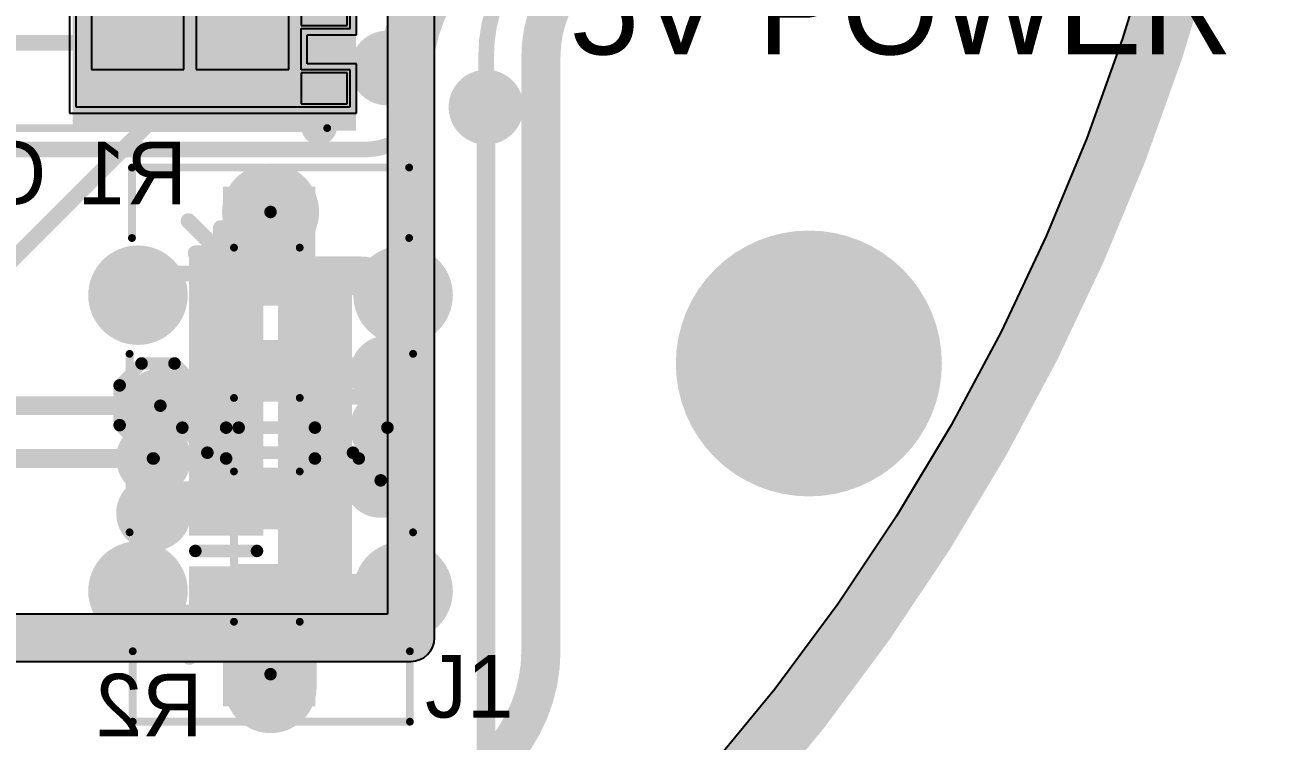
# Model space of a CAD drawing. Header units: millimetres. Extents: x 2.49 to 5.32, y 1.64 to 4.48.
# Drawn here: x 4.514 to 5.311, y 2.181 to 2.638 of the extents above; entities that cross this region are included whole.
import ezdxf

# ---------------------------------------------------------------- set-up
doc = ezdxf.new("R2010")
doc.units = ezdxf.units.MM
doc.header["$MEASUREMENT"] = 0
for name, color, linetype in [('BottomLayer', 5, 'Continuous'), ('BottomOverlay', 54, 'Continuous'), ('BottomPaste', 16, 'Continuous'), ('BottomSolder', 6, 'Continuous'), ('InternalPlane1', 76, 'Continuous'), ('InternalPlane2', 16, 'Continuous'), ('Mechanical2', 216, 'Continuous'), ('MultiLayer', 9, 'Continuous'), ('PadHoleLayer', 156, 'Continuous'), ('TopLayer', 1, 'Continuous'), ('TopOverlay', 2, 'Continuous'), ('TopPaste', 8, 'Continuous'), ('TopSolder', 216, 'Continuous'), ('ViaHoleLayer', 16, 'Continuous')]:
    doc.layers.add(name, color=color, linetype=linetype)

# ---------------------------------------------------------------- blocks, each defined once
blk = doc.blocks.new('MC_318_25')
at = {"layer": 'BottomLayer', "const_width": 0.02559}
for points in [[(-0.10728, 0.08465, 1), (-0.08169, 0.08465, 1)], [(0.08169, 0.08465, 1), (0.10728, 0.08465, 1)], [(-0.10728, -0.08465, 1), (-0.08169, -0.08465, 1)], [(0.08169, -0.08465, 1), (0.10728, -0.08465, 1)]]:
    blk.add_lwpolyline(points, format="xyb", close=True, dxfattribs=at)
at = {"layer": 'BottomSolder'}
for points, const_width in [([(-0.10928, 0.08465, 1), (-0.07969, 0.08465, 1)], 0.02959), ([(0.07969, 0.08465, 1), (0.10928, 0.08465, 1)], 0.02959), ([(-0.14964, 0, 1), (-0.14564, 0, 1)], 0.004), ([(0.14564, 0, 1), (0.14964, 0, 1)], 0.004), ([(-0.10928, -0.08465, 1), (-0.07969, -0.08465, 1)], 0.02959), ([(0.07969, -0.08465, 1), (0.10928, -0.08465, 1)], 0.02959)]:
    blk.add_lwpolyline(points, format="xyb", close=True, dxfattribs=dict(at, const_width=const_width))
at = {"layer": 'InternalPlane1'}
for points, const_width in [([(-0.11038, 0.08465, 1), (-0.0786, 0.08465, 1)], 0.03178), ([(0.0786, 0.08465, 1), (0.11038, 0.08465, 1)], 0.03178), ([(-0.16313, 0, 1), (-0.13214, 0, 1)], 0.03099), ([(0.12466, 0, 1), (0.15408, 0, 1)], 0.02942), ([(0.1412, 0, 1), (0.17061, 0, 1)], 0.02942), ([(-0.11038, -0.08465, 1), (-0.0786, -0.08465, 1)], 0.03178), ([(0.0786, -0.08465, 1), (0.11038, -0.08465, 1)], 0.03178)]:
    blk.add_lwpolyline(points, format="xyb", close=True, dxfattribs=dict(at, const_width=const_width))
at = {"layer": 'InternalPlane1', "const_width": 0.05883}
blk.add_lwpolyline([(0.15591, 0), (0.13937, 0)], dxfattribs=at)
at = {"layer": 'MultiLayer', "const_width": 0.02559}
for points in [[(-0.10728, 0.08465, 1), (-0.08169, 0.08465, 1)], [(0.08169, 0.08465, 1), (0.10728, 0.08465, 1)], [(-0.10728, -0.08465, 1), (-0.08169, -0.08465, 1)], [(0.08169, -0.08465, 1), (0.10728, -0.08465, 1)]]:
    blk.add_lwpolyline(points, format="xyb", close=True, dxfattribs=at)
at = {"layer": 'PadHoleLayer'}
for points, const_width in [([(-0.10138, 0.08465, 1), (-0.0876, 0.08465, 1)], 0.01378), ([(0.0876, 0.08465, 1), (0.10138, 0.08465, 1)], 0.01378), ([(0.1562, 0.00541), (0.1562, -0.00541, -1), (0.13907, -0.00541), (0.13907, 0.00541, -1)], 0.00571), ([(-0.15413, 0, 1), (-0.14114, 0, 1)], 0.01299), ([(-0.10138, -0.08465, 1), (-0.0876, -0.08465, 1)], 0.01378), ([(0.0876, -0.08465, 1), (0.10138, -0.08465, 1)], 0.01378)]:
    blk.add_lwpolyline(points, format="xyb", close=True, dxfattribs=dict(at, const_width=const_width))
at = {"layer": 'TopLayer', "const_width": 0.02559}
for points in [[(-0.10728, 0.08465, 1), (-0.08169, 0.08465, 1)], [(0.08169, 0.08465, 1), (0.10728, 0.08465, 1)], [(-0.10728, -0.08465, 1), (-0.08169, -0.08465, 1)], [(0.08169, -0.08465, 1), (0.10728, -0.08465, 1)]]:
    blk.add_lwpolyline(points, format="xyb", close=True, dxfattribs=at)
at = {"layer": 'TopLayer'}
for points in [[(-0.11417, 0.00866), (-0.10236, 0.00866), (-0.11417, 0.04803), (-0.10236, 0.04803)], [(-0.09449, 0.00866), (-0.08268, 0.00866), (-0.09449, 0.04803), (-0.08268, 0.04803)], [(-0.0748, 0.00866), (-0.06299, 0.00866), (-0.0748, 0.04803), (-0.06299, 0.04803)], [(-0.05512, 0.00866), (-0.04331, 0.00866), (-0.05512, 0.04803), (-0.04331, 0.04803)], [(-0.03543, 0.00866), (-0.02362, 0.00866), (-0.03543, 0.04803), (-0.02362, 0.04803)], [(-0.01575, 0.00866), (-0.00394, 0.00866), (-0.01575, 0.04803), (-0.00394, 0.04803)], [(0.00394, 0.00866), (0.01575, 0.00866), (0.00394, 0.04803), (0.01575, 0.04803)], [(0.02362, 0.00866), (0.03543, 0.00866), (0.02362, 0.04803), (0.03543, 0.04803)], [(0.04331, 0.00866), (0.05512, 0.00866), (0.04331, 0.04803), (0.05512, 0.04803)], [(0.06299, 0.00866), (0.0748, 0.00866), (0.06299, 0.04803), (0.0748, 0.04803)], [(0.08268, 0.00866), (0.09449, 0.00866), (0.08268, 0.04803), (0.09449, 0.04803)], [(0.10236, 0.00866), (0.11417, 0.00866), (0.10236, 0.04803), (0.11417, 0.04803)], [(-0.11417, -0.04803), (-0.10236, -0.04803), (-0.11417, -0.00866), (-0.10236, -0.00866)], [(-0.09449, -0.04803), (-0.08268, -0.04803), (-0.09449, -0.00866), (-0.08268, -0.00866)], [(-0.0748, -0.04803), (-0.06299, -0.04803), (-0.0748, -0.00866), (-0.06299, -0.00866)], [(-0.05512, -0.04803), (-0.04331, -0.04803), (-0.05512, -0.00866), (-0.04331, -0.00866)], [(-0.03543, -0.04803), (-0.02362, -0.04803), (-0.03543, -0.00866), (-0.02362, -0.00866)], [(-0.01575, -0.04803), (-0.00394, -0.04803), (-0.01575, -0.00866), (-0.00394, -0.00866)], [(0.00394, -0.04803), (0.01575, -0.04803), (0.00394, -0.00866), (0.01575, -0.00866)], [(0.02362, -0.04803), (0.03543, -0.04803), (0.02362, -0.00866), (0.03543, -0.00866)], [(0.04331, -0.04803), (0.05512, -0.04803), (0.04331, -0.00866), (0.05512, -0.00866)], [(0.08268, -0.04803), (0.09449, -0.04803), (0.08268, -0.00866), (0.09449, -0.00866)], [(0.10236, -0.04803), (0.11417, -0.04803), (0.10236, -0.00866), (0.11417, -0.00866)]]:
    blk.add_solid(points, dxfattribs=at)
at = {"layer": 'TopOverlay', "const_width": 0.005}
for points in [[(-0.176, -0.0885), (-0.176, 0.0885)], [(-0.131, 0.0885), (-0.176, 0.0885)], [(0.057, 0.091), (-0.057, 0.091)], [(0.178, 0.089), (0.133, 0.089)], [(0.178, -0.088), (0.178, 0.089)], [(-0.131, -0.0885), (-0.176, -0.0885)], [(0.057, -0.09), (-0.057, -0.09)], [(0.178, -0.088), (0.133, -0.088)]]:
    blk.add_lwpolyline(points, dxfattribs=at)
at = {"layer": 'TopOverlay'}
for points, const_width in [([(-0.17725, 0.0885, 1), (-0.17475, 0.0885, 1)], 0.0025), ([(-0.17725, 0.0885, 1), (-0.17475, 0.0885, 1)], 0.0025), ([(-0.13225, 0.0885, 1), (-0.12975, 0.0885, 1)], 0.0025), ([(-0.05825, 0.091, 1), (-0.05575, 0.091, 1)], 0.0025), ([(0.05575, 0.091, 1), (0.05825, 0.091, 1)], 0.0025), ([(0.13175, 0.089, 1), (0.13425, 0.089, 1)], 0.0025), ([(0.17675, 0.089, 1), (0.17925, 0.089, 1)], 0.0025), ([(0.17675, 0.089, 1), (0.17925, 0.089, 1)], 0.0025), ([(-0.1956, 0.031, 1), (-0.2084, 0.031, 1)], 0.01), ([(-0.2109, 0.031, 1), (-0.2059, 0.031, 1)], 0.005), ([(-0.1981, 0.031, 1), (-0.1931, 0.031, 1)], 0.005), ([(-0.17725, -0.0885, 1), (-0.17475, -0.0885, 1)], 0.0025), ([(-0.17725, -0.0885, 1), (-0.17475, -0.0885, 1)], 0.0025), ([(-0.13225, -0.0885, 1), (-0.12975, -0.0885, 1)], 0.0025), ([(-0.05825, -0.09, 1), (-0.05575, -0.09, 1)], 0.0025), ([(0.05575, -0.09, 1), (0.05825, -0.09, 1)], 0.0025), ([(0.13175, -0.088, 1), (0.13425, -0.088, 1)], 0.0025), ([(0.17675, -0.088, 1), (0.17925, -0.088, 1)], 0.0025), ([(0.17675, -0.088, 1), (0.17925, -0.088, 1)], 0.0025)]:
    blk.add_lwpolyline(points, format="xyb", close=True, dxfattribs=dict(at, const_width=const_width))
at = {"layer": 'TopPaste'}
for points in [[(-0.11417, 0.00866), (-0.10236, 0.00866), (-0.11417, 0.04803), (-0.10236, 0.04803)], [(-0.09449, 0.00866), (-0.08268, 0.00866), (-0.09449, 0.04803), (-0.08268, 0.04803)], [(-0.0748, 0.00866), (-0.06299, 0.00866), (-0.0748, 0.04803), (-0.06299, 0.04803)], [(-0.05512, 0.00866), (-0.04331, 0.00866), (-0.05512, 0.04803), (-0.04331, 0.04803)], [(-0.03543, 0.00866), (-0.02362, 0.00866), (-0.03543, 0.04803), (-0.02362, 0.04803)], [(-0.01575, 0.00866), (-0.00394, 0.00866), (-0.01575, 0.04803), (-0.00394, 0.04803)], [(0.00394, 0.00866), (0.01575, 0.00866), (0.00394, 0.04803), (0.01575, 0.04803)], [(0.02362, 0.00866), (0.03543, 0.00866), (0.02362, 0.04803), (0.03543, 0.04803)], [(0.04331, 0.00866), (0.05512, 0.00866), (0.04331, 0.04803), (0.05512, 0.04803)], [(0.06299, 0.00866), (0.0748, 0.00866), (0.06299, 0.04803), (0.0748, 0.04803)], [(0.08268, 0.00866), (0.09449, 0.00866), (0.08268, 0.04803), (0.09449, 0.04803)], [(0.10236, 0.00866), (0.11417, 0.00866), (0.10236, 0.04803), (0.11417, 0.04803)], [(-0.11417, -0.04803), (-0.10236, -0.04803), (-0.11417, -0.00866), (-0.10236, -0.00866)], [(-0.09449, -0.04803), (-0.08268, -0.04803), (-0.09449, -0.00866), (-0.08268, -0.00866)], [(-0.0748, -0.04803), (-0.06299, -0.04803), (-0.0748, -0.00866), (-0.06299, -0.00866)], [(-0.05512, -0.04803), (-0.04331, -0.04803), (-0.05512, -0.00866), (-0.04331, -0.00866)], [(-0.03543, -0.04803), (-0.02362, -0.04803), (-0.03543, -0.00866), (-0.02362, -0.00866)], [(-0.01575, -0.04803), (-0.00394, -0.04803), (-0.01575, -0.00866), (-0.00394, -0.00866)], [(0.00394, -0.04803), (0.01575, -0.04803), (0.00394, -0.00866), (0.01575, -0.00866)], [(0.02362, -0.04803), (0.03543, -0.04803), (0.02362, -0.00866), (0.03543, -0.00866)], [(0.04331, -0.04803), (0.05512, -0.04803), (0.04331, -0.00866), (0.05512, -0.00866)], [(0.08268, -0.04803), (0.09449, -0.04803), (0.08268, -0.00866), (0.09449, -0.00866)], [(0.10236, -0.04803), (0.11417, -0.04803), (0.10236, -0.00866), (0.11417, -0.00866)]]:
    blk.add_solid(points, dxfattribs=at)
at = {"layer": 'TopSolder'}
for points, const_width in [([(-0.10928, 0.08465, 1), (-0.07969, 0.08465, 1)], 0.02959), ([(0.07969, 0.08465, 1), (0.10928, 0.08465, 1)], 0.02959), ([(-0.14964, 0, 1), (-0.14564, 0, 1)], 0.004), ([(0.14564, 0, 1), (0.14964, 0, 1)], 0.004), ([(0.0669, -0.00866, 1), (0.0709, -0.00866, 1)], 0.004), ([(0.0669, -0.04803, 1), (0.0709, -0.04803, 1)], 0.004), ([(-0.10928, -0.08465, 1), (-0.07969, -0.08465, 1)], 0.02959), ([(0.07969, -0.08465, 1), (0.10928, -0.08465, 1)], 0.02959)]:
    blk.add_lwpolyline(points, format="xyb", close=True, dxfattribs=dict(at, const_width=const_width))
at = {"layer": 'TopSolder', "const_width": 0.008}
blk.add_lwpolyline([(0.0689, -0.00866), (0.0689, -0.04803)], dxfattribs=at)
at = {"layer": 'TopSolder'}
for points in [[(-0.11817, 0.00466), (-0.09836, 0.00466), (-0.11817, 0.05203), (-0.09836, 0.05203)], [(-0.09849, 0.00466), (-0.07868, 0.00466), (-0.09849, 0.05203), (-0.07868, 0.05203)], [(-0.0788, 0.00466), (-0.05899, 0.00466), (-0.0788, 0.05203), (-0.05899, 0.05203)], [(-0.05912, 0.00466), (-0.03931, 0.00466), (-0.05912, 0.05203), (-0.03931, 0.05203)], [(-0.03943, 0.00466), (-0.01962, 0.00466), (-0.03943, 0.05203), (-0.01962, 0.05203)], [(-0.01975, 0.00466), (0.00006, 0.00466), (-0.01975, 0.05203), (0.00006, 0.05203)], [(-0.00006, 0.00466), (0.01975, 0.00466), (-0.00006, 0.05203), (0.01975, 0.05203)], [(0.01962, 0.00466), (0.03943, 0.00466), (0.01962, 0.05203), (0.03943, 0.05203)], [(0.03931, 0.00466), (0.05912, 0.00466), (0.03931, 0.05203), (0.05912, 0.05203)], [(0.05899, 0.00466), (0.0788, 0.00466), (0.05899, 0.05203), (0.0788, 0.05203)], [(0.07868, 0.00466), (0.09849, 0.00466), (0.07868, 0.05203), (0.09849, 0.05203)], [(0.09836, 0.00466), (0.11817, 0.00466), (0.09836, 0.05203), (0.11817, 0.05203)], [(-0.11817, -0.05203), (-0.09836, -0.05203), (-0.11817, -0.00466), (-0.09836, -0.00466)], [(-0.09849, -0.05203), (-0.07868, -0.05203), (-0.09849, -0.00466), (-0.07868, -0.00466)], [(-0.0788, -0.05203), (-0.05899, -0.05203), (-0.0788, -0.00466), (-0.05899, -0.00466)], [(-0.05912, -0.05203), (-0.03931, -0.05203), (-0.05912, -0.00466), (-0.03931, -0.00466)], [(-0.03943, -0.05203), (-0.01962, -0.05203), (-0.03943, -0.00466), (-0.01962, -0.00466)], [(-0.01975, -0.05203), (0.00006, -0.05203), (-0.01975, -0.00466), (0.00006, -0.00466)], [(-0.00006, -0.05203), (0.01975, -0.05203), (-0.00006, -0.00466), (0.01975, -0.00466)], [(0.01962, -0.05203), (0.03943, -0.05203), (0.01962, -0.00466), (0.03943, -0.00466)], [(0.03931, -0.05203), (0.05912, -0.05203), (0.03931, -0.00466), (0.05912, -0.00466)], [(0.07868, -0.05203), (0.09849, -0.05203), (0.07868, -0.00466), (0.09849, -0.00466)], [(0.09836, -0.05203), (0.11817, -0.05203), (0.09836, -0.00466), (0.11817, -0.00466)]]:
    blk.add_solid(points, dxfattribs=at)
blk = doc.blocks.new('R__0603_B_64')
at = {"layer": 'BottomLayer'}
for points in [[(-0.015, -0.0175), (-0.015, 0.0175), (-0.045, -0.0175), (-0.045, 0.0175)], [(0.045, -0.0175), (0.045, 0.0175), (0.015, -0.0175), (0.015, 0.0175)]]:
    blk.add_solid(points, dxfattribs=at)
at = {"layer": 'BottomOverlay', "const_width": 0.005}
for points in [[(-0.048, 0.021), (-0.048, -0.021)], [(0.048, 0.021), (-0.048, 0.021)], [(0.048, 0.021), (0.048, -0.021)], [(0.048, -0.021), (-0.048, -0.021)]]:
    blk.add_lwpolyline(points, dxfattribs=at)
at = {"layer": 'BottomOverlay', "const_width": 0.0025}
for points in [[(-0.04925, 0.021, 1), (-0.04675, 0.021, 1)], [(-0.04925, 0.021, 1), (-0.04675, 0.021, 1)], [(0.04675, 0.021, 1), (0.04925, 0.021, 1)], [(0.04675, 0.021, 1), (0.04925, 0.021, 1)], [(-0.04925, -0.021, 1), (-0.04675, -0.021, 1)], [(-0.04925, -0.021, 1), (-0.04675, -0.021, 1)], [(0.04675, -0.021, 1), (0.04925, -0.021, 1)], [(0.04675, -0.021, 1), (0.04925, -0.021, 1)]]:
    blk.add_lwpolyline(points, format="xyb", close=True, dxfattribs=at)
at = {"layer": 'BottomPaste'}
for points in [[(-0.015, -0.0175), (-0.015, 0.0175), (-0.045, -0.0175), (-0.045, 0.0175)], [(0.045, -0.0175), (0.045, 0.0175), (0.015, -0.0175), (0.015, 0.0175)]]:
    blk.add_solid(points, dxfattribs=at)
at = {"layer": 'BottomSolder'}
for points in [[(-0.011, -0.0215), (-0.011, 0.0215), (-0.049, -0.0215), (-0.049, 0.0215)], [(0.049, -0.0215), (0.049, 0.0215), (0.011, -0.0215), (0.011, 0.0215)]]:
    blk.add_solid(points, dxfattribs=at)
blk = doc.blocks.new('R__0603_B_65')
at = {"layer": 'BottomLayer'}
for points in [[(-0.015, -0.0175), (-0.015, 0.0175), (-0.045, -0.0175), (-0.045, 0.0175)], [(0.045, -0.0175), (0.045, 0.0175), (0.015, -0.0175), (0.015, 0.0175)]]:
    blk.add_solid(points, dxfattribs=at)
at = {"layer": 'BottomOverlay', "const_width": 0.005}
for points in [[(-0.048, -0.021), (-0.048, 0.021)], [(-0.048, 0.021), (0.048, 0.021)], [(0.048, -0.021), (0.048, 0.021)], [(-0.048, -0.021), (0.048, -0.021)]]:
    blk.add_lwpolyline(points, dxfattribs=at)
at = {"layer": 'BottomOverlay', "const_width": 0.0025}
for points in [[(-0.04925, 0.021, 1), (-0.04675, 0.021, 1)], [(-0.04925, 0.021, 1), (-0.04675, 0.021, 1)], [(0.04675, 0.021, 1), (0.04925, 0.021, 1)], [(0.04675, 0.021, 1), (0.04925, 0.021, 1)], [(-0.04925, -0.021, 1), (-0.04675, -0.021, 1)], [(-0.04925, -0.021, 1), (-0.04675, -0.021, 1)], [(0.04675, -0.021, 1), (0.04925, -0.021, 1)], [(0.04675, -0.021, 1), (0.04925, -0.021, 1)]]:
    blk.add_lwpolyline(points, format="xyb", close=True, dxfattribs=at)
at = {"layer": 'BottomPaste'}
for points in [[(-0.015, -0.0175), (-0.015, 0.0175), (-0.045, -0.0175), (-0.045, 0.0175)], [(0.045, -0.0175), (0.045, 0.0175), (0.015, -0.0175), (0.015, 0.0175)]]:
    blk.add_solid(points, dxfattribs=at)
at = {"layer": 'BottomSolder'}
for points in [[(-0.011, -0.0215), (-0.011, 0.0215), (-0.049, -0.0215), (-0.049, 0.0215)], [(0.049, -0.0215), (0.049, 0.0215), (0.011, -0.0215), (0.011, 0.0215)]]:
    blk.add_solid(points, dxfattribs=at)
blk = doc.blocks.new('8_P____TDFN_B_72')
at = {"layer": 'BottomLayer'}
for p, q in [((0.1873, 0.08681), (0.01191, 0.08681)), ((0.01191, 0.08681), (0.01191, -0.08681)), ((0.1873, 0.06319), (0.1873, 0.08681)), ((0.15581, 0.03681), (0.15581, 0.06319)), ((0.15581, 0.06319), (0.1873, 0.06319)), ((0.1873, 0.03681), (0.15581, 0.03681)), ((0.1873, 0.01319), (0.1873, 0.03681)), ((0.15581, -0.01319), (0.15581, 0.01319)), ((0.15581, 0.01319), (0.1873, 0.01319)), ((0.1873, -0.01319), (0.15581, -0.01319)), ((0.1873, -0.03681), (0.1873, -0.01319)), ((0.15581, -0.06319), (0.15581, -0.03681)), ((0.15581, -0.03681), (0.1873, -0.03681)), ((0.1873, -0.06319), (0.15581, -0.06319)), ((0.1873, -0.08681), (0.1873, -0.06319)), ((0.01191, -0.08681), (0.1873, -0.08681))]:
    blk.add_line(p, q, dxfattribs=at)
for points in [[(-0.07461, 0.06516), (-0.03819, 0.06516), (-0.07461, 0.08484), (-0.03819, 0.08484)], [(0.15474, 0.06319), (0.18624, 0.06319), (0.15474, 0.08681), (0.18624, 0.08681)], [(-0.07461, 0.01516), (-0.03819, 0.01516), (-0.07461, 0.03484), (-0.03819, 0.03484)], [(0.15474, 0.01319), (0.18624, 0.01319), (0.15474, 0.03681), (0.18624, 0.03681)], [(-0.07461, -0.03484), (-0.03819, -0.03484), (-0.07461, -0.01516), (-0.03819, -0.01516)], [(0.15474, -0.03681), (0.18624, -0.03681), (0.15474, -0.01319), (0.18624, -0.01319)], [(0.15474, -0.08681), (0.18624, -0.08681), (0.15474, -0.06319), (0.18624, -0.06319)], [(-0.07461, -0.08484), (-0.03819, -0.08484), (-0.07461, -0.06516), (-0.03819, -0.06516)]]:
    blk.add_solid(points, dxfattribs=at)
at = {"layer": 'BottomOverlay', "const_width": 0.005}
for points in [[(-0.05974, 0.10138), (0.17254, 0.10138)], [(-0.05974, -0.10038), (0.17254, -0.10038)]]:
    blk.add_lwpolyline(points, dxfattribs=at)
at = {"layer": 'BottomOverlay'}
for points, const_width in [([(-0.06099, 0.10138, 1), (-0.05849, 0.10138, 1)], 0.0025), ([(0.17129, 0.10138, 1), (0.17379, 0.10138, 1)], 0.0025), ([(-0.07206, -0.094, 1), (-0.07994, -0.094, 1)], 0.00787), ([(-0.08191, -0.094, 1), (-0.07797, -0.094, 1)], 0.00394), ([(-0.07403, -0.094, 1), (-0.07009, -0.094, 1)], 0.00394), ([(-0.06099, -0.10038, 1), (-0.05849, -0.10038, 1)], 0.0025), ([(0.17129, -0.10038, 1), (0.17379, -0.10038, 1)], 0.0025)]:
    blk.add_lwpolyline(points, format="xyb", close=True, dxfattribs=dict(at, const_width=const_width))
at = {"layer": 'BottomPaste'}
for p, q in [((-0.04016, 0.08287), (-0.07264, 0.08287)), ((-0.07264, 0.08287), (-0.07264, 0.06713)), ((-0.04016, 0.06713), (-0.04016, 0.08287)), ((0.18533, 0.08484), (0.15581, 0.08484)), ((0.15581, 0.08484), (0.15581, 0.06516)), ((0.18533, 0.06516), (0.18533, 0.08484)), ((-0.07264, 0.06713), (-0.04016, 0.06713)), ((0.15581, 0.06516), (0.18533, 0.06516)), ((0.081, 0.06299), (0.02195, 0.06299)), ((0.02195, 0.06299), (0.02195, 0.00394)), ((0.081, 0.00394), (0.081, 0.06299)), ((0.14793, 0.06299), (0.08888, 0.06299)), ((0.08888, 0.06299), (0.08888, 0.00394)), ((0.14793, 0.00394), (0.14793, 0.06299)), ((-0.04016, 0.03287), (-0.07264, 0.03287)), ((-0.07264, 0.03287), (-0.07264, 0.01713)), ((-0.04016, 0.01713), (-0.04016, 0.03287)), ((0.18533, 0.03484), (0.15581, 0.03484)), ((0.15581, 0.03484), (0.15581, 0.01516)), ((0.18533, 0.01516), (0.18533, 0.03484)), ((-0.07264, 0.01713), (-0.04016, 0.01713)), ((0.15581, 0.01516), (0.18533, 0.01516)), ((0.02195, 0.00394), (0.081, 0.00394)), ((0.08888, 0.00394), (0.14793, 0.00394)), ((0.081, -0.00394), (0.02195, -0.00394)), ((0.02195, -0.00394), (0.02195, -0.06299)), ((0.081, -0.06299), (0.081, -0.00394)), ((0.14793, -0.00394), (0.08888, -0.00394)), ((0.08888, -0.00394), (0.08888, -0.06299)), ((0.14793, -0.06299), (0.14793, -0.00394)), ((0.18533, -0.01516), (0.15581, -0.01516)), ((0.15581, -0.01516), (0.15581, -0.03484)), ((0.18533, -0.03484), (0.18533, -0.01516)), ((-0.04016, -0.01713), (-0.07264, -0.01713)), ((-0.07264, -0.01713), (-0.07264, -0.03287)), ((-0.04016, -0.03287), (-0.04016, -0.01713)), ((-0.07264, -0.03287), (-0.04016, -0.03287)), ((0.15581, -0.03484), (0.18533, -0.03484)), ((0.02195, -0.06299), (0.081, -0.06299)), ((0.08888, -0.06299), (0.14793, -0.06299)), ((-0.04016, -0.06713), (-0.07264, -0.06713)), ((-0.07264, -0.06713), (-0.07264, -0.08287)), ((-0.04016, -0.08287), (-0.04016, -0.06713)), ((0.18533, -0.06516), (0.15581, -0.06516)), ((0.15581, -0.06516), (0.15581, -0.08484)), ((0.18533, -0.08484), (0.18533, -0.06516)), ((-0.07264, -0.08287), (-0.04016, -0.08287)), ((0.15581, -0.08484), (0.18533, -0.08484))]:
    blk.add_line(p, q, dxfattribs=at)
at = {"layer": 'BottomSolder'}
for p, q in [((0.19124, 0.09075), (0.00797, 0.09075)), ((0.00797, 0.09075), (0.00797, -0.09075)), ((0.19124, 0.05925), (0.19124, 0.09075)), ((0.15974, 0.04075), (0.15974, 0.05925)), ((0.15974, 0.05925), (0.19124, 0.05925)), ((0.19124, 0.04075), (0.15974, 0.04075)), ((0.19124, 0.00925), (0.19124, 0.04075)), ((0.15974, -0.00925), (0.15974, 0.00925)), ((0.15974, 0.00925), (0.19124, 0.00925)), ((0.19124, -0.00925), (0.15974, -0.00925)), ((0.19124, -0.04075), (0.19124, -0.00925)), ((0.15974, -0.05925), (0.15974, -0.04075)), ((0.15974, -0.04075), (0.19124, -0.04075)), ((0.19124, -0.05925), (0.15974, -0.05925)), ((0.19124, -0.09075), (0.19124, -0.05925)), ((0.00797, -0.09075), (0.19124, -0.09075))]:
    blk.add_line(p, q, dxfattribs=at)
for points in [[(-0.07861, 0.06116), (-0.03419, 0.06116), (-0.07861, 0.08884), (-0.03419, 0.08884)], [(0.15074, 0.05919), (0.19024, 0.05919), (0.15074, 0.09081), (0.19024, 0.09081)], [(0.15074, 0.00919), (0.19024, 0.00919), (0.15074, 0.04081), (0.19024, 0.04081)], [(-0.07861, 0.01116), (-0.03419, 0.01116), (-0.07861, 0.03884), (-0.03419, 0.03884)], [(-0.07861, -0.03884), (-0.03419, -0.03884), (-0.07861, -0.01116), (-0.03419, -0.01116)], [(0.15074, -0.04081), (0.19024, -0.04081), (0.15074, -0.00919), (0.19024, -0.00919)], [(-0.07861, -0.08884), (-0.03419, -0.08884), (-0.07861, -0.06116), (-0.03419, -0.06116)], [(0.15074, -0.09081), (0.19024, -0.09081), (0.15074, -0.05919), (0.19024, -0.05919)]]:
    blk.add_solid(points, dxfattribs=at)

msp = doc.modelspace()

# ---------------------------------------------------------------- linework, layer by layer
at = {"layer": 'BottomLayer'}
for points, const_width in [([(4.808, 2.61858, -0.198912), (4.83729, 2.68929)], 0.01), ([(4.843, 2.618, -0.198912), (4.86704, 2.67604)], 0.025), ([(4.76881, 2.60439, -0.198912), (4.7981, 2.6751)], 0.01), ([(4.745, 2.611, -0.198912), (4.76978, 2.67082)], 0.01), ([(4.76881, 2.59227, -0.198912), (4.76, 2.571)], 0.01), ([(4.76, 2.571, -0.186123), (4.73305, 2.55905)], 0.01), ([(4.73305, 2.55905, -0.012333), (4.73103, 2.559)], 0.01), ([(4.72517, 2.47824, -0.198912), (4.75499, 2.46588)], 0.025), ([(4.59569, 2.32655, -0.198912), (4.61666, 2.33524)], 0.02), ([(4.5857, 2.27691, -0.414214), (4.584, 2.27861)], 0.025), ([(4.75499, 2.27691, -0.198912), (4.75096, 2.27524)], 0.025), ([(4.843, 2.23842, -0.198912), (4.81371, 2.16771)], 0.025)]:
    msp.add_lwpolyline(points, format="xyb", dxfattribs=dict(at, const_width=const_width))
for points, const_width in [([(4.843, 2.23842), (4.843, 2.618)], 0.025), ([(4.808, 2.586), (4.808, 2.61858)], 0.01), ([(4.76881, 2.59227), (4.76881, 2.60439)], 0.01), ([(4.385, 2.559), (4.73103, 2.559)], 0.01), ([(4.668, 2.51668), (4.67035, 2.51903)], 0.025), ([(4.668, 2.47824), (4.72517, 2.47824)], 0.025), ([(4.574, 2.40824), (4.588, 2.42224)], 0.008), ([(4.588, 2.42224), (4.609, 2.42224)], 0.008), ([(4.609, 2.42224), (4.65, 2.38124)], 0.008), ([(4.668, 2.42079), (4.67256, 2.41624)], 0.02), ([(4.67256, 2.41624), (4.745, 2.41624)], 0.02), ([(4.574, 2.38284), (4.574, 2.40824)], 0.008), ([(4.6, 2.39524), (4.63, 2.36524)], 0.008), ([(4.574, 2.38284), (4.59528, 2.36155)], 0.008), ([(4.65, 2.38124), (4.745, 2.38124)], 0.008), ([(4.63, 2.36524), (4.72301, 2.36524)], 0.008), ([(4.72301, 2.36524), (4.74069, 2.34755)], 0.008), ([(4.59528, 2.36155), (4.59569, 2.36155)], 0.008), ([(4.61666, 2.33524), (4.668, 2.33524)], 0.02), ([(4.6655, 2.33274), (4.668, 2.33524)], 0.02), ([(4.668, 2.27524), (4.75096, 2.27524)], 0.025), ([(4.668, 2.2261), (4.668, 2.27524)], 0.025), ([(4.668, 2.2261), (4.67035, 2.22376)], 0.025)]:
    msp.add_lwpolyline(points, dxfattribs=dict(at, const_width=const_width))
for points, const_width in [([(4.83675, 2.618, 1), (4.84925, 2.618, 1)], 0.0125), ([(4.83675, 2.618, 1), (4.84925, 2.618, 1)], 0.0125), ([(4.73909, 2.611, 1), (4.75091, 2.611, 1)], 0.01181), ([(4.8055, 2.61858, 1), (4.8105, 2.61858, 1)], 0.005), ([(4.8055, 2.61858, 1), (4.8105, 2.61858, 1)], 0.005), ([(4.7425, 2.611, 1), (4.7475, 2.611, 1)], 0.005), ([(4.76631, 2.60439, 1), (4.77131, 2.60439, 1)], 0.005), ([(4.76631, 2.60439, 1), (4.77131, 2.60439, 1)], 0.005), ([(4.76631, 2.59227, 1), (4.77131, 2.59227, 1)], 0.005), ([(4.76631, 2.59227, 1), (4.77131, 2.59227, 1)], 0.005), ([(4.80357, 2.586, 1), (4.81243, 2.586, 1)], 0.00886), ([(4.8055, 2.586, 1), (4.8105, 2.586, 1)], 0.005), ([(4.7575, 2.571, 1), (4.7625, 2.571, 1)], 0.005), ([(4.7575, 2.571, 1), (4.7625, 2.571, 1)], 0.005), ([(4.72853, 2.559, 1), (4.73353, 2.559, 1)], 0.005), ([(4.72853, 2.559, 1), (4.73353, 2.559, 1)], 0.005), ([(4.73055, 2.55905, 1), (4.73555, 2.55905, 1)], 0.005), ([(4.73055, 2.55905, 1), (4.73555, 2.55905, 1)], 0.005), ([(4.66175, 2.51668, 1), (4.67425, 2.51668, 1)], 0.0125), ([(4.6641, 2.51903, 1), (4.6766, 2.51903, 1)], 0.0125), ([(4.66175, 2.47824, 1), (4.67425, 2.47824, 1)], 0.0125), ([(4.71892, 2.47824, 1), (4.73142, 2.47824, 1)], 0.0125), ([(4.71892, 2.47824, 1), (4.73142, 2.47824, 1)], 0.0125), ([(4.98458, 2.42224, 1), (5.04363, 2.42224, 1)], 0.05906), ([(4.74874, 2.46588, 1), (4.76124, 2.46588, 1)], 0.0125), ([(4.586, 2.42224, 1), (4.59, 2.42224, 1)], 0.004), ([(4.586, 2.42224, 1), (4.59, 2.42224, 1)], 0.004), ([(4.607, 2.42224, 1), (4.611, 2.42224, 1)], 0.004), ([(4.607, 2.42224, 1), (4.611, 2.42224, 1)], 0.004), ([(4.663, 2.42079, 1), (4.673, 2.42079, 1)], 0.01), ([(4.66756, 2.41624, 1), (4.67756, 2.41624, 1)], 0.01), ([(4.66756, 2.41624, 1), (4.67756, 2.41624, 1)], 0.01), ([(4.73909, 2.41624, 1), (4.75091, 2.41624, 1)], 0.01181), ([(4.74, 2.41624, 1), (4.75, 2.41624, 1)], 0.01), ([(4.572, 2.40824, 1), (4.576, 2.40824, 1)], 0.004), ([(4.572, 2.40824, 1), (4.576, 2.40824, 1)], 0.004), ([(4.59409, 2.39524, 1), (4.60591, 2.39524, 1)], 0.01181), ([(4.598, 2.39524, 1), (4.602, 2.39524, 1)], 0.004), ([(4.73909, 2.38124, 1), (4.75091, 2.38124, 1)], 0.01181), ([(4.572, 2.38284, 1), (4.576, 2.38284, 1)], 0.004), ([(4.572, 2.38284, 1), (4.576, 2.38284, 1)], 0.004), ([(4.648, 2.38124, 1), (4.652, 2.38124, 1)], 0.004), ([(4.648, 2.38124, 1), (4.652, 2.38124, 1)], 0.004), ([(4.743, 2.38124, 1), (4.747, 2.38124, 1)], 0.004), ([(4.58979, 2.36155, 1), (4.6016, 2.36155, 1)], 0.01181), ([(4.628, 2.36524, 1), (4.632, 2.36524, 1)], 0.004), ([(4.628, 2.36524, 1), (4.632, 2.36524, 1)], 0.004), ([(4.72101, 2.36524, 1), (4.72501, 2.36524, 1)], 0.004), ([(4.72101, 2.36524, 1), (4.72501, 2.36524, 1)], 0.004), ([(4.59328, 2.36155, 1), (4.59728, 2.36155, 1)], 0.004), ([(4.59328, 2.36155, 1), (4.59728, 2.36155, 1)], 0.004), ([(4.59369, 2.36155, 1), (4.59769, 2.36155, 1)], 0.004), ([(4.73479, 2.34755, 1), (4.7466, 2.34755, 1)], 0.01181), ([(4.61166, 2.33524, 1), (4.62166, 2.33524, 1)], 0.01), ([(4.61166, 2.33524, 1), (4.62166, 2.33524, 1)], 0.01), ([(4.663, 2.33524, 1), (4.673, 2.33524, 1)], 0.01), ([(4.663, 2.33524, 1), (4.673, 2.33524, 1)], 0.01), ([(4.73869, 2.34755, 1), (4.74269, 2.34755, 1)], 0.004), ([(4.58979, 2.32655, 1), (4.6016, 2.32655, 1)], 0.01181), ([(4.6605, 2.33274, 1), (4.6705, 2.33274, 1)], 0.01), ([(4.59069, 2.32655, 1), (4.60069, 2.32655, 1)], 0.01), ([(4.57775, 2.27861, 1), (4.59025, 2.27861, 1)], 0.0125), ([(4.57945, 2.27691, 1), (4.59195, 2.27691, 1)], 0.0125), ([(4.74874, 2.27691, 1), (4.76124, 2.27691, 1)], 0.0125), ([(4.66175, 2.27524, 1), (4.67425, 2.27524, 1)], 0.0125), ([(4.66175, 2.27524, 1), (4.67425, 2.27524, 1)], 0.0125), ([(4.74471, 2.27524, 1), (4.75721, 2.27524, 1)], 0.0125), ([(4.74471, 2.27524, 1), (4.75721, 2.27524, 1)], 0.0125), ([(4.83675, 2.23842, 1), (4.84925, 2.23842, 1)], 0.0125), ([(4.83675, 2.23842, 1), (4.84925, 2.23842, 1)], 0.0125), ([(4.66175, 2.2261, 1), (4.67425, 2.2261, 1)], 0.0125), ([(4.66175, 2.2261, 1), (4.67425, 2.2261, 1)], 0.0125), ([(4.6641, 2.22376, 1), (4.6766, 2.22376, 1)], 0.0125)]:
    msp.add_lwpolyline(points, format="xyb", close=True, dxfattribs=dict(at, const_width=const_width))
for points in [[(4.544, 2.781), (4.544, 2.571), (4.725, 2.781), (4.725, 2.571)], [(4.699, 2.46024), (4.699, 2.53524), (4.64, 2.46024), (4.64, 2.53524)], [(4.64, 2.29224), (4.64, 2.20324), (4.699, 2.29224), (4.699, 2.20324)]]:
    msp.add_solid(points, dxfattribs=at)
at = {"layer": 'BottomOverlay', "const_width": 0.01}
for points in [[(4.618, 2.51324), (4.6385, 2.49274)], [(4.6385, 2.49274), (4.6385, 2.50874)], [(4.6225, 2.49274), (4.6385, 2.49274)], [(4.6185, 2.23474), (4.639, 2.25524)], [(4.623, 2.25524), (4.639, 2.25524)], [(4.639, 2.23924), (4.639, 2.25524)]]:
    msp.add_lwpolyline(points, dxfattribs=at)
at = {"layer": 'BottomOverlay', "const_width": 0.005}
for points in [[(4.6155, 2.51324, 1), (4.6205, 2.51324, 1)], [(4.636, 2.50874, 1), (4.641, 2.50874, 1)], [(4.62, 2.49274, 1), (4.625, 2.49274, 1)], [(4.636, 2.49274, 1), (4.641, 2.49274, 1)], [(4.636, 2.49274, 1), (4.641, 2.49274, 1)], [(4.636, 2.49274, 1), (4.641, 2.49274, 1)], [(4.6205, 2.25524, 1), (4.6255, 2.25524, 1)], [(4.6365, 2.25524, 1), (4.6415, 2.25524, 1)], [(4.6365, 2.25524, 1), (4.6415, 2.25524, 1)], [(4.6365, 2.25524, 1), (4.6415, 2.25524, 1)], [(4.6365, 2.23924, 1), (4.6415, 2.23924, 1)], [(4.616, 2.23474, 1), (4.621, 2.23474, 1)]]:
    msp.add_lwpolyline(points, format="xyb", close=True, dxfattribs=at)
at = {"layer": 'BottomSolder'}
for points, const_width in [([(4.73709, 2.611, 1), (4.75291, 2.611, 1)], 0.01581), ([(4.80157, 2.586, 1), (4.81443, 2.586, 1)], 0.01286), ([(4.98258, 2.42224, 1), (5.04563, 2.42224, 1)], 0.06306), ([(4.73709, 2.41624, 1), (4.75291, 2.41624, 1)], 0.01581), ([(4.59209, 2.39524, 1), (4.60791, 2.39524, 1)], 0.01581), ([(4.73709, 2.38124, 1), (4.75291, 2.38124, 1)], 0.01581), ([(4.58779, 2.36155, 1), (4.6036, 2.36155, 1)], 0.01581), ([(4.73279, 2.34755, 1), (4.7486, 2.34755, 1)], 0.01581), ([(4.58779, 2.32655, 1), (4.6036, 2.32655, 1)], 0.01581)]:
    msp.add_lwpolyline(points, format="xyb", close=True, dxfattribs=dict(at, const_width=const_width))
at = {"layer": 'InternalPlane1'}
for p, q in [((4.74493, 2.777), (4.74493, 2.26207)), ((4.77507, 2.247), (4.77507, 2.76193)), ((5.23404, 2.69448), (5.21441, 2.62976)), ((5.21441, 2.62976), (5.19162, 2.56608)), ((5.19162, 2.56608), (5.16574, 2.5036)), ((5.16574, 2.5036), (5.13682, 2.44246)), ((5.13682, 2.44246), (5.10494, 2.38281)), ((5.10494, 2.38281), (5.07017, 2.3248)), ((5.07017, 2.3248), (5.0326, 2.26856)), ((5.0326, 2.26856), (4.99231, 2.21424)), ((4.74493, 2.26207), (4.11807, 2.26207)), ((4.77393, 2.24123), (4.77478, 2.24406)), ((4.77478, 2.24406), (4.77507, 2.247)), ((4.76577, 2.23307), (4.76837, 2.23447)), ((4.76837, 2.23447), (4.77066, 2.23634)), ((4.77066, 2.23634), (4.77253, 2.23863)), ((4.77253, 2.23863), (4.77393, 2.24123)), ((4.20507, 2.23193), (4.76, 2.23193)), ((4.76, 2.23193), (4.76294, 2.23222)), ((4.76294, 2.23222), (4.76577, 2.23307)), ((4.99231, 2.21424), (4.9494, 2.16196))]:
    msp.add_line(p, q, dxfattribs=at)
for points, const_width in [([(4.76, 2.247), (4.76, 2.777)], 0.03), ([(5.2335, 2.62345), (5.25342, 2.68912)], 0.04), ([(5.21038, 2.55885), (5.2335, 2.62345)], 0.04), ([(5.18412, 2.49545), (5.21038, 2.55885)], 0.04), ([(5.15478, 2.43342), (5.18412, 2.49545)], 0.04), ([(5.12243, 2.3729), (5.15478, 2.43342)], 0.04), ([(5.08716, 2.31404), (5.12243, 2.3729)], 0.04), ([(5.04903, 2.25699), (5.08716, 2.31404)], 0.04), ([(5.00815, 2.20187), (5.04903, 2.25699)], 0.04), ([(4.103, 2.247), (4.76, 2.247)], 0.03), ([(4.96462, 2.14883), (5.00815, 2.20187)], 0.04)]:
    msp.add_lwpolyline(points, dxfattribs=dict(at, const_width=const_width))
for points, const_width in [([(5.2235, 2.62345, 1), (5.2435, 2.62345, 1)], 0.02), ([(5.2235, 2.62345, 1), (5.2435, 2.62345, 1)], 0.02), ([(4.73305, 2.611, 1), (4.75695, 2.611, 1)], 0.02391), ([(4.79605, 2.586, 1), (4.81995, 2.586, 1)], 0.02391), ([(5.20038, 2.55885, 1), (5.22038, 2.55885, 1)], 0.02), ([(5.20038, 2.55885, 1), (5.22038, 2.55885, 1)], 0.02), ([(5.17412, 2.49545, 1), (5.19412, 2.49545, 1)], 0.02), ([(5.17412, 2.49545, 1), (5.19412, 2.49545, 1)], 0.02), ([(4.97164, 2.42224, 1), (5.05657, 2.42224, 1)], 0.08493), ([(5.14478, 2.43342, 1), (5.16478, 2.43342, 1)], 0.02), ([(5.14478, 2.43342, 1), (5.16478, 2.43342, 1)], 0.02), ([(4.73305, 2.41624, 1), (4.75695, 2.41624, 1)], 0.02391), ([(4.58805, 2.39524, 1), (4.61195, 2.39524, 1)], 0.02391), ([(4.73305, 2.38124, 1), (4.75695, 2.38124, 1)], 0.02391), ([(5.11243, 2.3729, 1), (5.13243, 2.3729, 1)], 0.02), ([(5.11243, 2.3729, 1), (5.13243, 2.3729, 1)], 0.02), ([(4.58374, 2.36155, 1), (4.60765, 2.36155, 1)], 0.02391), ([(4.72874, 2.34755, 1), (4.75265, 2.34755, 1)], 0.02391), ([(4.58374, 2.32655, 1), (4.60765, 2.32655, 1)], 0.02391), ([(5.07716, 2.31404, 1), (5.09715, 2.31404, 1)], 0.02), ([(5.07716, 2.31404, 1), (5.09715, 2.31404, 1)], 0.02), ([(5.03903, 2.25699, 1), (5.05903, 2.25699, 1)], 0.02), ([(5.03903, 2.25699, 1), (5.05903, 2.25699, 1)], 0.02), ([(4.7525, 2.247, 1), (4.7675, 2.247, 1)], 0.015), ([(4.7525, 2.247, 1), (4.7675, 2.247, 1)], 0.015), ([(4.99815, 2.20187, 1), (5.01815, 2.20187, 1)], 0.02), ([(4.99815, 2.20187, 1), (5.01815, 2.20187, 1)], 0.02)]:
    msp.add_lwpolyline(points, format="xyb", close=True, dxfattribs=dict(at, const_width=const_width))
at = {"layer": 'InternalPlane2'}
for p, q in [((5.23404, 2.69448), (5.21441, 2.62976)), ((5.21441, 2.62976), (5.19162, 2.56608)), ((5.19162, 2.56608), (5.16574, 2.5036)), ((5.16574, 2.5036), (5.13682, 2.44246)), ((5.13682, 2.44246), (5.10494, 2.38281)), ((5.10494, 2.38281), (5.07017, 2.3248)), ((5.07017, 2.3248), (5.0326, 2.26856)), ((5.0326, 2.26856), (4.99231, 2.21424)), ((4.99231, 2.21424), (4.9494, 2.16196))]:
    msp.add_line(p, q, dxfattribs=at)
at = {"layer": 'InternalPlane2', "const_width": 0.04}
for points in [[(5.2335, 2.62345), (5.25342, 2.68912)], [(5.21038, 2.55885), (5.2335, 2.62345)], [(5.18412, 2.49545), (5.21038, 2.55885)], [(5.15478, 2.43342), (5.18412, 2.49545)], [(5.12243, 2.3729), (5.15478, 2.43342)], [(5.08716, 2.31404), (5.12243, 2.3729)], [(5.04903, 2.25699), (5.08716, 2.31404)], [(5.00815, 2.20187), (5.04903, 2.25699)], [(4.96462, 2.14883), (5.00815, 2.20187)]]:
    msp.add_lwpolyline(points, dxfattribs=at)
at = {"layer": 'InternalPlane2'}
for points, const_width in [([(5.2235, 2.62345, 1), (5.2435, 2.62345, 1)], 0.02), ([(5.2235, 2.62345, 1), (5.2435, 2.62345, 1)], 0.02), ([(4.73305, 2.611, 1), (4.75695, 2.611, 1)], 0.02391), ([(4.79605, 2.586, 1), (4.81995, 2.586, 1)], 0.02391), ([(5.20038, 2.55885, 1), (5.22038, 2.55885, 1)], 0.02), ([(5.20038, 2.55885, 1), (5.22038, 2.55885, 1)], 0.02), ([(5.17412, 2.49545, 1), (5.19412, 2.49545, 1)], 0.02), ([(5.17412, 2.49545, 1), (5.19412, 2.49545, 1)], 0.02), ([(4.97164, 2.42224, 1), (5.05657, 2.42224, 1)], 0.08493), ([(5.14478, 2.43342, 1), (5.16478, 2.43342, 1)], 0.02), ([(5.14478, 2.43342, 1), (5.16478, 2.43342, 1)], 0.02), ([(4.73305, 2.41624, 1), (4.75695, 2.41624, 1)], 0.02391), ([(4.58805, 2.39524, 1), (4.61195, 2.39524, 1)], 0.02391), ([(4.73305, 2.38124, 1), (4.75695, 2.38124, 1)], 0.02391), ([(5.11243, 2.3729, 1), (5.13243, 2.3729, 1)], 0.02), ([(5.11243, 2.3729, 1), (5.13243, 2.3729, 1)], 0.02), ([(4.58374, 2.36155, 1), (4.60765, 2.36155, 1)], 0.02391), ([(4.72874, 2.34755, 1), (4.75265, 2.34755, 1)], 0.02391), ([(4.58374, 2.32655, 1), (4.60765, 2.32655, 1)], 0.02391), ([(5.07716, 2.31404, 1), (5.09715, 2.31404, 1)], 0.02), ([(5.07716, 2.31404, 1), (5.09715, 2.31404, 1)], 0.02), ([(5.03903, 2.25699, 1), (5.05903, 2.25699, 1)], 0.02), ([(5.03903, 2.25699, 1), (5.05903, 2.25699, 1)], 0.02), ([(4.99815, 2.20187, 1), (5.01815, 2.20187, 1)], 0.02), ([(4.99815, 2.20187, 1), (5.01815, 2.20187, 1)], 0.02)]:
    msp.add_lwpolyline(points, format="xyb", close=True, dxfattribs=dict(at, const_width=const_width))
at = {"layer": 'Mechanical2', "const_width": 0.015}
msp.add_lwpolyline([(5.30364, 3.062, 1), (2.50836, 3.062, 1)], format="xyb", close=True, dxfattribs=at)
at = {"layer": 'MultiLayer'}
for points, const_width in [([(4.73909, 2.611, 1), (4.75091, 2.611, 1)], 0.01181), ([(4.80357, 2.586, 1), (4.81243, 2.586, 1)], 0.00886), ([(4.98458, 2.42224, 1), (5.04363, 2.42224, 1)], 0.05906), ([(4.73909, 2.41624, 1), (4.75091, 2.41624, 1)], 0.01181), ([(4.59409, 2.39524, 1), (4.60591, 2.39524, 1)], 0.01181), ([(4.73909, 2.38124, 1), (4.75091, 2.38124, 1)], 0.01181), ([(4.58979, 2.36155, 1), (4.6016, 2.36155, 1)], 0.01181), ([(4.73479, 2.34755, 1), (4.7466, 2.34755, 1)], 0.01181), ([(4.58979, 2.32655, 1), (4.6016, 2.32655, 1)], 0.01181)]:
    msp.add_lwpolyline(points, format="xyb", close=True, dxfattribs=dict(at, const_width=const_width))
at = {"layer": 'PadHoleLayer', "const_width": 0.06693}
msp.add_lwpolyline([(4.98064, 2.42224, 1), (5.04757, 2.42224, 1)], format="xyb", close=True, dxfattribs=at)
at = {"layer": 'TopLayer', "const_width": 0.01}
for points in [[(4.70572, 2.65172, -0.198803), (4.646, 2.627)], [(4.59871, 2.58171, -0.198912), (4.66942, 2.611)], [(4.72173, 2.47966, -0.198912), (4.75499, 2.46588)], [(4.75499, 2.27691, -0.198912), (4.72173, 2.26313)]]:
    msp.add_lwpolyline(points, format="xyb", dxfattribs=at)
at = {"layer": 'TopLayer'}
for points, const_width in [([(4.04946, 2.627), (4.646, 2.627)], 0.01), ([(4.66942, 2.611), (4.745, 2.611)], 0.01), ([(4.34285, 2.32585), (4.59871, 2.58171)], 0.01), ([(4.808, 2.15042), (4.808, 2.586)], 0.012), ([(4.5857, 2.46588), (4.59948, 2.47966)], 0.01), ([(4.59948, 2.47966), (4.642, 2.47966)], 0.01), ([(4.642, 2.47966), (4.69869, 2.47966)], 0.01), ([(4.69869, 2.47966), (4.72173, 2.47966)], 0.01), ([(4.72968, 2.40092), (4.745, 2.41624)], 0.01), ([(4.48766, 2.39524), (4.6, 2.39524)], 0.012), ([(4.69869, 2.40092), (4.72968, 2.40092)], 0.01), ([(4.6, 2.39524), (4.614, 2.38124)], 0.008), ([(4.614, 2.38124), (4.642, 2.38124)], 0.008), ([(4.69869, 2.38124), (4.745, 2.38124)], 0.008), ([(4.48074, 2.36155), (4.59569, 2.36155)], 0.012), ([(4.59569, 2.36155), (4.642, 2.36155)], 0.008), ([(4.69869, 2.36155), (4.72669, 2.36155)], 0.008), ([(4.72669, 2.36155), (4.74069, 2.34755)], 0.008), ([(4.59569, 2.32655), (4.61101, 2.34187)], 0.01), ([(4.61101, 2.34187), (4.642, 2.34187)], 0.01), ([(4.5857, 2.27691), (4.59948, 2.26313)], 0.01), ([(4.59948, 2.26313), (4.642, 2.26313)], 0.01), ([(4.642, 2.26313), (4.69869, 2.26313)], 0.01), ([(4.69869, 2.26313), (4.72173, 2.26313)], 0.01)]:
    msp.add_lwpolyline(points, dxfattribs=dict(at, const_width=const_width))
for points, const_width in [([(4.6435, 2.627, 1), (4.6485, 2.627, 1)], 0.005), ([(4.6435, 2.627, 1), (4.6485, 2.627, 1)], 0.005), ([(4.73909, 2.611, 1), (4.75091, 2.611, 1)], 0.01181), ([(4.66692, 2.611, 1), (4.67192, 2.611, 1)], 0.005), ([(4.66692, 2.611, 1), (4.67192, 2.611, 1)], 0.005), ([(4.7425, 2.611, 1), (4.7475, 2.611, 1)], 0.005), ([(4.80357, 2.586, 1), (4.81243, 2.586, 1)], 0.00886), ([(4.59621, 2.58171, 1), (4.60121, 2.58171, 1)], 0.005), ([(4.59621, 2.58171, 1), (4.60121, 2.58171, 1)], 0.005), ([(4.805, 2.586, 1), (4.811, 2.586, 1)], 0.006), ([(4.59698, 2.47966, 1), (4.60198, 2.47966, 1)], 0.005), ([(4.59698, 2.47966, 1), (4.60198, 2.47966, 1)], 0.005), ([(4.6395, 2.47966, 1), (4.6445, 2.47966, 1)], 0.005), ([(4.6395, 2.47966, 1), (4.6445, 2.47966, 1)], 0.005), ([(4.69619, 2.47966, 1), (4.70119, 2.47966, 1)], 0.005), ([(4.69619, 2.47966, 1), (4.70119, 2.47966, 1)], 0.005), ([(4.71923, 2.47966, 1), (4.72423, 2.47966, 1)], 0.005), ([(4.71923, 2.47966, 1), (4.72423, 2.47966, 1)], 0.005), ([(4.98458, 2.42224, 1), (5.04363, 2.42224, 1)], 0.05906), ([(4.5832, 2.46588, 1), (4.5882, 2.46588, 1)], 0.005), ([(4.75249, 2.46588, 1), (4.75749, 2.46588, 1)], 0.005), ([(4.73909, 2.41624, 1), (4.75091, 2.41624, 1)], 0.01181), ([(4.7425, 2.41624, 1), (4.7475, 2.41624, 1)], 0.005), ([(4.59409, 2.39524, 1), (4.60591, 2.39524, 1)], 0.01181), ([(4.597, 2.39524, 1), (4.603, 2.39524, 1)], 0.006), ([(4.69619, 2.40092, 1), (4.70119, 2.40092, 1)], 0.005), ([(4.72719, 2.40092, 1), (4.73219, 2.40092, 1)], 0.005), ([(4.72719, 2.40092, 1), (4.73219, 2.40092, 1)], 0.005), ([(4.598, 2.39524, 1), (4.602, 2.39524, 1)], 0.004), ([(4.73909, 2.38124, 1), (4.75091, 2.38124, 1)], 0.01181), ([(4.612, 2.38124, 1), (4.616, 2.38124, 1)], 0.004), ([(4.612, 2.38124, 1), (4.616, 2.38124, 1)], 0.004), ([(4.64, 2.38124, 1), (4.644, 2.38124, 1)], 0.004), ([(4.69669, 2.38124, 1), (4.70069, 2.38124, 1)], 0.004), ([(4.743, 2.38124, 1), (4.747, 2.38124, 1)], 0.004), ([(4.58979, 2.36155, 1), (4.6016, 2.36155, 1)], 0.01181), ([(4.59269, 2.36155, 1), (4.59869, 2.36155, 1)], 0.006), ([(4.59369, 2.36155, 1), (4.59769, 2.36155, 1)], 0.004), ([(4.64, 2.36155, 1), (4.644, 2.36155, 1)], 0.004), ([(4.69669, 2.36155, 1), (4.70069, 2.36155, 1)], 0.004), ([(4.72469, 2.36155, 1), (4.72869, 2.36155, 1)], 0.004), ([(4.72469, 2.36155, 1), (4.72869, 2.36155, 1)], 0.004), ([(4.73479, 2.34755, 1), (4.7466, 2.34755, 1)], 0.01181), ([(4.60851, 2.34187, 1), (4.61351, 2.34187, 1)], 0.005), ([(4.60851, 2.34187, 1), (4.61351, 2.34187, 1)], 0.005), ([(4.6395, 2.34187, 1), (4.6445, 2.34187, 1)], 0.005), ([(4.73869, 2.34755, 1), (4.74269, 2.34755, 1)], 0.004), ([(4.58979, 2.32655, 1), (4.6016, 2.32655, 1)], 0.01181), ([(4.59319, 2.32655, 1), (4.59819, 2.32655, 1)], 0.005), ([(4.5832, 2.27691, 1), (4.5882, 2.27691, 1)], 0.005), ([(4.75249, 2.27691, 1), (4.75749, 2.27691, 1)], 0.005), ([(4.59698, 2.26313, 1), (4.60198, 2.26313, 1)], 0.005), ([(4.59698, 2.26313, 1), (4.60198, 2.26313, 1)], 0.005), ([(4.6395, 2.26313, 1), (4.6445, 2.26313, 1)], 0.005), ([(4.6395, 2.26313, 1), (4.6445, 2.26313, 1)], 0.005), ([(4.69619, 2.26313, 1), (4.70119, 2.26313, 1)], 0.005), ([(4.69619, 2.26313, 1), (4.70119, 2.26313, 1)], 0.005), ([(4.71923, 2.26313, 1), (4.72423, 2.26313, 1)], 0.005), ([(4.71923, 2.26313, 1), (4.72423, 2.26313, 1)], 0.005)]:
    msp.add_lwpolyline(points, format="xyb", close=True, dxfattribs=dict(at, const_width=const_width))
at = {"layer": 'TopSolder'}
for points, const_width in [([(4.73709, 2.611, 1), (4.75291, 2.611, 1)], 0.01581), ([(4.80157, 2.586, 1), (4.81443, 2.586, 1)], 0.01286), ([(4.98258, 2.42224, 1), (5.04563, 2.42224, 1)], 0.06306), ([(4.73709, 2.41624, 1), (4.75291, 2.41624, 1)], 0.01581), ([(4.59209, 2.39524, 1), (4.60791, 2.39524, 1)], 0.01581), ([(4.73709, 2.38124, 1), (4.75291, 2.38124, 1)], 0.01581), ([(4.58779, 2.36155, 1), (4.6036, 2.36155, 1)], 0.01581), ([(4.73279, 2.34755, 1), (4.7486, 2.34755, 1)], 0.01581), ([(4.58779, 2.32655, 1), (4.6036, 2.32655, 1)], 0.01581)]:
    msp.add_lwpolyline(points, format="xyb", close=True, dxfattribs=dict(at, const_width=const_width))
at = {"layer": 'ViaHoleLayer', "const_width": 0.00591}
for points in [[(4.74205, 2.611, 1), (4.74795, 2.611, 1)], [(4.80505, 2.586, 1), (4.81095, 2.586, 1)], [(4.74205, 2.41624, 1), (4.74795, 2.41624, 1)], [(4.59705, 2.39524, 1), (4.60295, 2.39524, 1)], [(4.74205, 2.38124, 1), (4.74795, 2.38124, 1)], [(4.59274, 2.36155, 1), (4.59865, 2.36155, 1)], [(4.73774, 2.34755, 1), (4.74365, 2.34755, 1)], [(4.59274, 2.32655, 1), (4.59865, 2.32655, 1)]]:
    msp.add_lwpolyline(points, format="xyb", close=True, dxfattribs=at)

# ---------------------------------------------------------------- block references
for name, p, rotation in [('8_P____TDFN_B_72', (4.534, 2.673), 360), ('MC_318_25', (4.67035, 2.37139), 270), ('R__0603_B_65', (4.668, 2.44824), 270), ('R__0603_B_64', (4.668, 2.30524), 90)]:
    msp.add_blockref(name, p, dxfattribs=dict(rotation=rotation))

# ---------------------------------------------------------------- texts
at = {"layer": 'BottomOverlay', "text_generation_flag": 2}
for s, p in [('Q2', (4.527, 2.524)), ('R1', (4.617, 2.524)), ('R2', (4.627, 2.184))]:
    msp.add_text(s, height=0.04, dxfattribs=at).set_placement(p)
at = {"layer": 'TopOverlay'}
msp.add_text('5V POWER', height=0.06, rotation=360, dxfattribs=at).set_placement((4.861, 2.6197))
msp.add_text('J1', height=0.04, dxfattribs=at).set_placement((4.769, 2.196))

doc.saveas('drawing.dxf')
